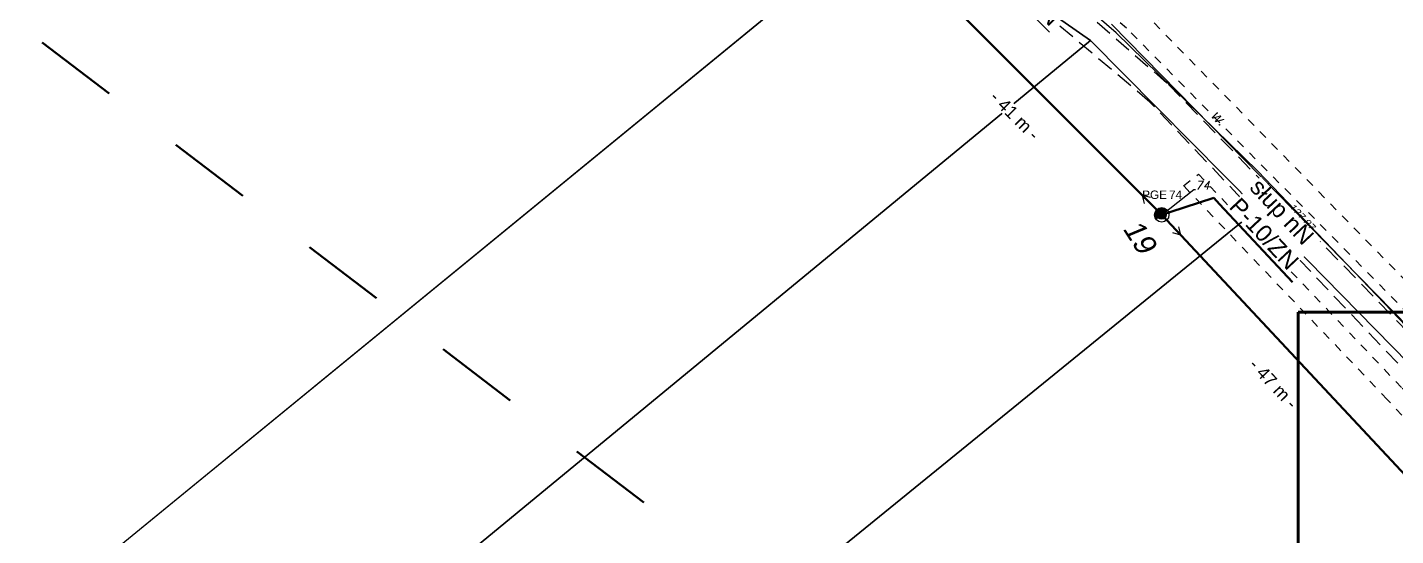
# Model space of a CAD drawing. Header units: metres. Extents: x 7542702 to 7555152, y 5804026 to 5815503.
# Drawn here: x 7546784.8 to 7546947.3, y 5807215.6 to 5807276 of the extents above; entities that cross this region are included whole.
import ezdxf
from ezdxf import colors
from ezdxf.entities.mleader import LeaderData, LeaderLine
from ezdxf.enums import TextEntityAlignment as Align
from ezdxf.math import Vec2, Vec3

# ---------------------------------------------------------------- set-up
doc = ezdxf.new("R2010")
doc.units = ezdxf.units.M
for name, pattern in [('4001', [0]), ('4002', [2, 1, -1]), ('4003', [3, 2, -1])]:
    doc.linetypes.add(name, pattern=pattern)
doc.layers.add('!tele', color=30, linetype='Continuous', lineweight=50, plot=False)
for name, color, linetype, lineweight in [('!trafo', 6, '4002', 50), ('_numery slupow etap 4 cz. 2', 7, 'Continuous', 40), ('_SIEC_NAPOWIETRZNA', 5, 'Continuous', 50), ('_SLUP_DZIERZAWIONY_ENERGETYCZNY', 1, 'Continuous', 30)]:
    doc.layers.add(name, color=color, linetype=linetype, lineweight=lineweight)
for name, color, linetype in [('_MM opisy', 7, 'Continuous'), ('_MM slupy', 5, 'Continuous'), ('Drogi', 135, 'Continuous'), ('Dzialki', 165, 'Continuous'), ('Linie_napowietrzne', 184, 'Continuous'), ('makro-numeracja-punktow', 7, 'Continuous'), ('Uz_Telekomunikacja', 252, 'Continuous'), ('Wody', 184, 'Continuous')]:
    doc.layers.add(name, color=color, linetype=linetype)
doc.layers.add('DIM', color=7, linetype='Continuous', plot=False)
doc.styles.add('DYN_DIM', font='arial.ttf')
doc.styles.add('GeodText', font='romans.shx', dxfattribs={"oblique": 14.323945})
doc.styles.get("Standard").update_dxf_attribs({"font": 'arial.ttf'})
doc.dimstyles.new('opis linie', dxfattribs={"dimtxt": 1.5, "dimasz": 0.18, "dimexe": 0.18, "dimexo": 0.0625, "dimgap": 2.5, "dimtad": 4, "dimdec": 0, "dimzin": 0, "dimdsep": 46, "dimtxsty": 'Standard', "dimcen": 0.09, "dimse1": 1, "dimse2": 1, "dimsd1": 1, "dimsd2": 1, "dimclrt": 256, "dimadec": 0, "dimazin": 0, "dimtfac": 1, "dimtdec": 0, "dimtofl": 0, "dimtmove": 0, "dimatfit": 3, "dimfxl": 1, "dimtfill": 1, "dimtolj": 1, "dimtzin": 0, "dimarcsym": 0})
doc.dimstyles.get("Standard").update_dxf_attribs({"dimtxt": 0.18, "dimasz": 0.18, "dimexe": 0.18, "dimexo": 0.0625, "dimgap": 0.09, "dimtad": 0, "dimtih": 1, "dimtoh": 1, "dimdec": 4, "dimzin": 0, "dimdsep": 46, "dimtxsty": 'Standard', "dimcen": 0.09, "dimadec": 0, "dimazin": 0, "dimtfac": 1, "dimtdec": 4, "dimtofl": 0, "dimtmove": 0, "dimatfit": 3, "dimfxl": 1, "dimtolj": 1, "dimtzin": 0, "dimarcsym": 0})

# ---------------------------------------------------------------- blocks, each defined once
blk = doc.blocks.new('1366')
at = {"layer": 'Linie_napowietrzne', "color": 184, "linetype": 'Continuous'}
for p, q in [((0, 1), (0, 11)), ((-1, 4.8), (0, 6.5)), ((1, 4.8), (0, 6.5))]:
    blk.add_line(p, q, dxfattribs=at)
blk = doc.blocks.new('1361')
at = {"layer": 'Linie_napowietrzne', "color": 184, "linetype": 'Continuous'}
blk.add_circle((0, 0), 0.5, dxfattribs=at)
blk = doc.blocks.new('1756')
at = {"layer": 'Uz_Telekomunikacja', "color": 220, "linetype": 'Continuous'}
for radius in [0.16, 0.08]:
    blk.add_circle((0, 0), radius, dxfattribs=at)
blk = doc.blocks.new('SLUP_DZIERZAWIONY')
h = blk.add_hatch(color=256)
h.dxf.hatch_style = 1
h.paths.add_polyline_path([(0.53, 0, 1), (-0.53, 0, 1)])
at = {"lineweight": 30}
blk.add_circle((0, 0), 0.527, dxfattribs=at)
at = {"color": 7, "style": 'DYN_DIM', "flags": 13}
blk.add_attdef('ODC_FUNKCJONALNY', text='', height=1, dxfattribs=at).set_placement((0.36, 3.33), align=Align.CENTER)
at = {"color": 7, "flags": 12}
blk.add_attdef('WLASCICIEL', text='', height=1, dxfattribs=at).set_placement((0.63, 1.89), align=Align.RIGHT)
blk.add_attdef('SLUP_NUMER', (0.87, 1.89), '', height=1, dxfattribs=at)
blk.add_attdef('TYP', text='', height=1, dxfattribs=at).set_placement((0, -2.82), align=Align.CENTER)
blk = doc.blocks.new('ZN')
at = {"layer": '_MM slupy', "transparency": 33554687}
h = blk.add_hatch(color=256, dxfattribs=at)
h.dxf.hatch_style = 1
h.paths.add_polyline_path([(0, -0.86), (0, 0.86, 1)])
at = {"layer": '_MM slupy'}
blk.add_circle((0, 0), 0.857, dxfattribs=at)
blk = doc.blocks.new('*D214')
at = {"layer": 'Defpoints', "color": 0}
for p in [(7546890.33, 5807282.98), (7546919.55, 5807253.69), (7546919.02, 5807253.16)]:
    blk.add_point(p, dxfattribs=at)
at = {"layer": 'DIM', "insert": (7546902.11, 5807265.51), "char_height": 1.5, "attachment_point": 5, "rotation": 314.9315, "bg_fill": 3, "box_fill_scale": 1.1, "bg_fill_color": 9, "bg_fill_true_color": 13158600, "bg_fill_transparency": 0}
blk.add_mtext('\\A1;- 41 m -', dxfattribs=at)
blk = doc.blocks.new('*D215')
at = {"layer": 'Defpoints', "color": 0}
for p in [(7546919.55, 5807253.69), (7546951.41, 5807218.52), (7546951.96, 5807219.03)]:
    blk.add_point(p, dxfattribs=at)
at = {"layer": 'DIM', "insert": (7546932.83, 5807233.63), "char_height": 1.5, "attachment_point": 5, "rotation": 313.0786, "bg_fill": 3, "box_fill_scale": 1.1, "bg_fill_color": 9, "bg_fill_true_color": 13158600, "bg_fill_transparency": 0}
blk.add_mtext('\\A1;- 47 m -', dxfattribs=at)
blk = doc.blocks.new('q')
at = {"layer": '_MM slupy'}
blk.add_blockref('ZN', (0, 0), dxfattribs=at)
at = {"layer": '_MM opisy'}
ml = blk.add_multileader_mtext('Standard', dxfattribs=at)
ml.set_content('\\pxql;słup nN\\PP-10/ZN', color=256)
ml.set_leader_properties()
ml.build(insert=Vec2(0, 0))
ml.multileader.update_dxf_attribs({"has_text_frame": 1, "text_left_attachment_type": 5, "text_right_attachment_type": 5, "dogleg_length": 1, "arrow_head_size": 1})
ctx = ml.context
ctx.base_point, ctx.char_height, ctx.arrow_head_size, ctx.landing_gap_size, ctx.plane_origin = Vec3(3.75, 5.9), 2, 1, 1, Vec3(1.72, -1.42)
ctx.left_attachment, ctx.right_attachment = 5, 5
notes = []
notes.append((ctx, [(0, (1, 1, 0), (2.75, 5.9), (1, 0), 1, [(0, [(0, 0), (2.75, 5.9)], 0, [])])]))
ctx.mtext.insert, ctx.mtext.flow_direction = Vec3(4.75, 11.7), 5
ctx.mtext.has_bg_fill, ctx.mtext.bg_color, ctx.mtext.bg_scale_factor, ctx.mtext.bg_transparency, ctx.mtext.use_window_bg_color = 1, -1023410175, 1, 0, 1
for ctx, leaders in notes:
    for number, flags, end, landing, length, lines in leaders:
        leader = LeaderData()
        leader.index, (leader.has_last_leader_line, leader.has_dogleg_vector, leader.attachment_direction) = number, flags
        leader.last_leader_point, leader.dogleg_vector, leader.dogleg_length = Vec3(end), Vec3(landing), length
        for number, points, colour, breaks in lines:
            line = LeaderLine()
            line.index, line.vertices, line.color, line.breaks = number, Vec3.list(points), colors.encode_raw_color(colour), breaks
            leader.lines.append(line)
        ctx.leaders.append(leader)

msp = doc.modelspace()

# ---------------------------------------------------------------- linework, layer by layer
at = {"layer": '!tele', "elevation": 128.39}
msp.add_lwpolyline([(7546753, 5807364.54), (7546789.8, 5807342.99), (7546826.37, 5807322.07), (7546858.1, 5807303.47), (7546890.33, 5807282.98), (7546919.55, 5807253.69), (7546951.96, 5807219.03), (7546982.28, 5807186.48), (7547015.93, 5807152.6), (7547051.12, 5807122.23), (7547086.27, 5807093.58), (7547120.66, 5807066), (7547158.85, 5807035.02), (7547173.19, 5807009.18), (7547193.07, 5806974.33), (7547210.83, 5806943.6), (7547227.68, 5806914.28), (7547251.74, 5806872.22), (7547276.64, 5806829.05), (7547299.32, 5806789.72), (7547299.32, 5806789.68)], dxfattribs=at)
at = {"layer": '!trafo', "ltscale": 10}
msp.add_lwpolyline([(7546747.54, 5807433.55), (7546707.13, 5807334.94), (7547051.46, 5807071.49), (7547150.64, 5807000.95), (7547259.86, 5806782.01), (7547244.22, 5806581.99), (7547760.47, 5806214.35), (7547791.76, 5806291.46), (7547331.38, 5806646.8), (7547319.09, 5806843.46), (7547208.46, 5807050.19), (7546929.11, 5807322.84)], close=True, dxfattribs=at)
at = {"layer": '_SIEC_NAPOWIETRZNA'}
msp.add_lwpolyline([(7547210.83, 5806943.6), (7547193.07, 5806974.33), (7547173.19, 5807009.18), (7547158.85, 5807035.02), (7547120.66, 5807066), (7547086.27, 5807093.58), (7547051.12, 5807122.23), (7547015.93, 5807152.6), (7546982.28, 5807186.48), (7546951.96, 5807219.03), (7546919.55, 5807253.69), (7546890.33, 5807282.98), (7546858.1, 5807303.47), (7546826.37, 5807322.07), (7546789.8, 5807342.99), (7546752.39, 5807364.83)], dxfattribs=at)
at = {"layer": 'Drogi', "color": 8, "linetype": '4003'}
for p, q in [((7546902.85, 5807284.5), (7546920.34, 5807269.2)), ((7546902.85, 5807284.5), (7546920.34, 5807269.2)), ((7546918.16, 5807267.09), (7546900.45, 5807282.05)), ((7546918.16, 5807267.09), (7546900.45, 5807282.05)), ((7546920.34, 5807269.2), (7546952.65, 5807235.76)), ((7546920.34, 5807269.2), (7546952.65, 5807235.76)), ((7546949.65, 5807233.88), (7546918.16, 5807267.09)), ((7546949.65, 5807233.88), (7546918.16, 5807267.09))]:
    msp.add_line(p, q, dxfattribs=at)
at = {"layer": 'Dzialki'}
for p, q in [((7546597.01, 5807051.62), (7546888.43, 5807290.24)), ((7546888.43, 5807290.24), (7546597.01, 5807051.62)), ((7546911.1, 5807274.43), (7546888.43, 5807290.24)), ((7546888.43, 5807290.24), (7546911.1, 5807274.43)), ((7546952.94, 5807236.18), (7546913.58, 5807276.36)), ((7546913.58, 5807276.36), (7546952.94, 5807236.18)), ((7546613.22, 5807028.9), (7546911.1, 5807274.43)), ((7546911.1, 5807274.43), (7546613.22, 5807028.9)), ((7546930.93, 5807254.35), (7546911.1, 5807274.43)), ((7546911.1, 5807274.43), (7546930.93, 5807254.35)), ((7546930.93, 5807254.35), (7546628, 5807008.16)), ((7546628, 5807008.16), (7546930.93, 5807254.35)), ((7546954.26, 5807230.55), (7546930.93, 5807254.35)), ((7546930.93, 5807254.35), (7546954.26, 5807230.55))]:
    msp.add_line(p, q, dxfattribs=at)
at = {"layer": 'Uz_Telekomunikacja', "linetype": '4001'}
for p, q in [((7546914.14, 5807275.32, 127.87), (7546895.55, 5807291.41, 127.77)), ((7546930.97, 5807258.9, 127.87), (7546914.14, 5807275.32, 127.87)), ((7546950.38, 5807238.6, 128.07), (7546930.97, 5807258.9, 127.87))]:
    msp.add_line(p, q, dxfattribs=at)
at = {"layer": 'Wody', "color": 184, "linetype": '4002'}
for points in [[(7546955.06, 5807239.15, 0), (7546953.13, 5807237.57, 0), (7546915.38, 5807275.89, 0), (7546897.43, 5807290.65, 0), (7546898.95, 5807293.08, 0), (7546916.5, 5807278.65, 0), (7546927.11, 5807287.11, 0), (7546928.86, 5807285.44, 0), (7546918.65, 5807276.5, 0), (7546955.06, 5807239.15, 0)], [(7546995.51, 5807181.56, 0), (7546993.48, 5807179.91, 0), (7546979.06, 5807195.88, 0), (7546946.35, 5807231.75, 0), (7546922.16, 5807257.14, 0), (7546923.92, 5807258.52, 0), (7546948.13, 5807233.08, 0), (7546995.51, 5807181.56, 0)]]:
    msp.add_polyline3d(points, dxfattribs=at)

# ---------------------------------------------------------------- block references
at = {"layer": '_SLUP_DZIERZAWIONY_ENERGETYCZNY'}
msp.add_blockref('SLUP_DZIERZAWIONY', (7546919.55, 5807253.69), dxfattribs=at).add_auto_attribs({'WLASCICIEL': 'PGE', 'SLUP_NUMER': '74'})
at = {"layer": 'Linie_napowietrzne', "color": 184, "xscale": 0.5, "yscale": 0.5, "zscale": 0.5}
for name, rotation in [('1366', 44.93145299999998), ('1366', 44.93145299999998), ('1361', 224.931453), ('1361', 223.078617), ('1361', 224.931453), ('1361', 223.078617), ('1366', 223.078617), ('1366', 223.078617)]:
    msp.add_blockref(name, (7546919.55, 5807253.69), dxfattribs=dict(at, rotation=rotation))
msp.add_blockref('1361', (7546919.55, 5807253.69), dxfattribs=at)
msp.add_blockref('1361', (7546919.55, 5807253.69), dxfattribs=at)
at = {"layer": 'Uz_Telekomunikacja', "xscale": 0.5, "yscale": 0.5, "zscale": 0.5}
msp.add_blockref('1756', (7546936.04, 5807253.6), dxfattribs=at)

# ---------------------------------------------------------------- texts
at = {"layer": 'Drogi', "color": 8, "oblique": 15}
msp.add_text('j.i. ', height=1, rotation=305.5121, dxfattribs=at).set_placement((7546931.42, 5807256.05))
msp.add_text('j.i. ', height=1, rotation=305.5121, dxfattribs=at).set_placement((7546931.42, 5807256.05))
at = {"layer": 'makro-numeracja-punktow', "color": 6, "insert": (7546923.55, 5807256.69), "char_height": 1, "attachment_point": 7, "line_spacing_factor": 0.8, "style": 'GeodText'}
msp.add_mtext('74', dxfattribs=at)
at = {"layer": 'Uz_Telekomunikacja', "oblique": 15}
msp.add_text('127.87', height=0.9, rotation=313.7161, dxfattribs=at).set_placement((7546934.51, 5807254.55))
at = {"layer": 'Wody', "color": 184, "oblique": 15}
msp.add_text('w.', height=1.25, rotation=314.2713, dxfattribs=at).set_placement((7546925.28, 5807265.42))

# ---------------------------------------------------------------- leaders
at = {"layer": 'makro-numeracja-punktow', "color": 6, "has_arrowhead": 0, "annotation_type": 0, "has_hookline": 1, "hookline_direction": 0, "text_width": 1.56}
msp.add_leader([(7546919.55, 5807253.69), (7546923.37, 5807256.69), (7546923.55, 5807256.69)], dimstyle='Standard', dxfattribs=at)

# ---------------------------------------------------------------- next in the draw order: block references
at = {"layer": '!tele', "rotation": 313.0786167308534}
msp.add_blockref('q', (7546919.55, 5807253.69), dxfattribs=at)

# ---------------------------------------------------------------- next in the draw order: leaders
at = {"layer": '_MM opisy'}
ml = msp.add_multileader_mtext('Standard', dxfattribs=at)
ml.set_content('\\pxql;słup nN\\PNr-10/ZN', color=256)
ml.set_leader_properties()
ml.build(insert=Vec2(0, 0))
ml.multileader.update_dxf_attribs({"has_text_frame": 1, "text_left_attachment_type": 5, "text_right_attachment_type": 5, "dogleg_length": 1, "arrow_head_size": 1})
ctx = ml.context
ctx.base_point, ctx.char_height, ctx.arrow_head_size, ctx.landing_gap_size, ctx.plane_origin, ctx.plane_x_axis, ctx.plane_y_axis = Vec3(7546897.16, 5807284.49), 2, 1, 1, Vec3(7546890.54, 5807280.76), Vec3(0.70626, -0.707952), Vec3(0.707952, 0.70626)
ctx.left_attachment, ctx.right_attachment = 5, 5
notes = []
notes.append((ctx, [(0, (1, 1, 0), (7546896.45, 5807285.2), (0.70626, -0.707952), 1, [(0, [(7546890.33, 5807282.98), (7546896.45, 5807285.2)], 0, [])])]))
ctx.mtext.insert, ctx.mtext.text_direction, ctx.mtext.flow_direction = Vec3(7546901.97, 5807287.88), Vec3(0.70626, -0.707952), 5
ctx.mtext.has_bg_fill, ctx.mtext.bg_color, ctx.mtext.bg_scale_factor, ctx.mtext.bg_transparency, ctx.mtext.use_window_bg_color = 1, -1023410175, 1, 0, 1
for ctx, leaders in notes:
    for number, flags, end, landing, length, lines in leaders:
        leader = LeaderData()
        leader.index, (leader.has_last_leader_line, leader.has_dogleg_vector, leader.attachment_direction) = number, flags
        leader.last_leader_point, leader.dogleg_vector, leader.dogleg_length = Vec3(end), Vec3(landing), length
        for number, points, colour, breaks in lines:
            line = LeaderLine()
            line.index, line.vertices, line.color, line.breaks = number, Vec3.list(points), colors.encode_raw_color(colour), breaks
            leader.lines.append(line)
        ctx.leaders.append(leader)

# ---------------------------------------------------------------- next in the draw order: dimensions: what is measured, and where the dimension line sits
at = {"layer": 'DIM'}
dim = msp.add_aligned_dim(p1=(7546890.33, 5807282.98), p2=(7546919.55, 5807253.69), distance=-0.75, dimstyle='opis linie', override={"dimpost": '- <> m -'}, dxfattribs=at)
dim.commit()
dim.dimension.update_dxf_attribs({"geometry": '*D214', "text_midpoint": (7546902.11, 5807265.51)})

# ---------------------------------------------------------------- next in the draw order: dimensions: what is measured, and where the dimension line sits
dim = msp.add_aligned_dim(p1=(7546919.55, 5807253.69), p2=(7546951.96, 5807219.03), distance=-0.75, dimstyle='opis linie', override={"dimpost": '- <> m -'}, dxfattribs=at)
dim.commit()
dim.dimension.update_dxf_attribs({"geometry": '*D215', "text_midpoint": (7546932.83, 5807233.63)})

# ---------------------------------------------------------------- next in the draw order: linework, layer by layer
at = {"layer": 'Defpoints', "color": 4, "lineweight": 70}
msp.add_lwpolyline([(7546935.76, 5807242.14), (7547328.27, 5807242.14), (7547328.27, 5806958.74), (7546935.76, 5806958.74)], close=True, dxfattribs=at)

# ---------------------------------------------------------------- next in the draw order: texts
at = {"layer": '_numery slupow etap 4 cz. 2', "oblique": 10}
msp.add_text('19', height=2.5, rotation=302.5494, dxfattribs=at).set_placement((7546914.86, 5807252.07))

doc.saveas('drawing.dxf')
